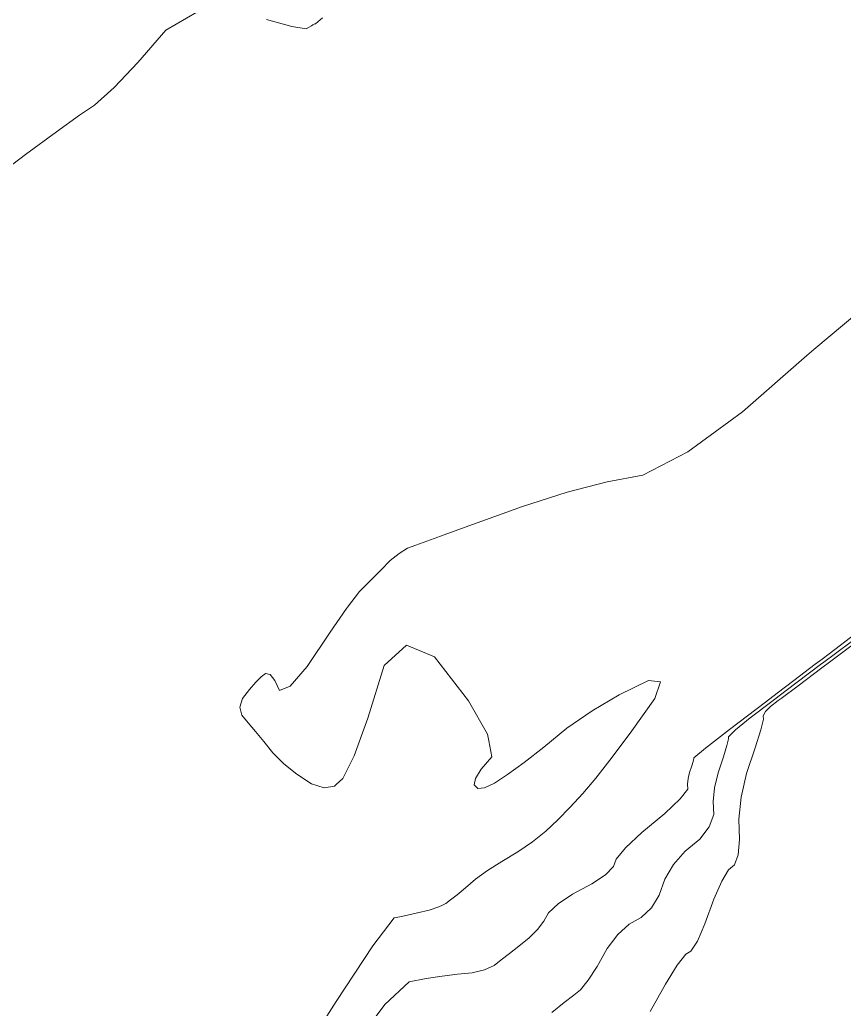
# Model space of a CAD drawing. Header units: inches. Extents: x 1337389 to 1347141, y 407035 to 414577.
# Drawn here: x 1344337 to 1344945, y 412902 to 413630 of the extents above; entities that cross this region are included whole.
import ezdxf

# ---------------------------------------------------------------- set-up
doc = ezdxf.new("R2010")
doc.units = ezdxf.units.IN
doc.header["$MEASUREMENT"] = 0
doc.layers.add('Topo', color=7, linetype='Continuous', lineweight=15, true_color=0x459900)

msp = doc.modelspace()

# ---------------------------------------------------------------- linework, layer by layer
at = {"layer": 'Topo'}
for points, elevation in [([(1344313.3719, 413509.8349), (1344341.7979, 413531.1511), (1344364.4749, 413547.8491), (1344381.404, 413559.9301), (1344392.5849, 413567.3929), (1344406.9289, 413580.324), (1344424.4359, 413598.7219), (1344445.1079, 413622.5871), (1344467.8013, 413635.815)], 735), ([(1344519.256, 413630.3612), (1344537.8349, 413625.4251), (1344548.253, 413623.598), (1344550.5119, 413624.8821), (1344552.1921, 413625.846), (1344553.2958, 413626.4921), (1344553.8229, 413626.8179), (1344554.3281, 413627.063), (1344554.8129, 413627.226), (1344555.2761, 413627.3079), (1344560.4748, 413631.622)], 735), ([(1344995.271, 413445.7941), (1344984.1651, 413438.198), (1344955.2299, 413415.3372), (1344922.2149, 413387.4411)], 740), ([(1344922.2149, 413387.4411), (1344917.095, 413383.115), (1344869.76, 413341.531), (1344829.479, 413312.1509), (1344796.2501, 413294.9748), (1344770.0741, 413290.0032), (1344740.5591, 413282.3232), (1344707.7061, 413271.9348), (1344671.5141, 413258.841), (1344646.5448, 413249.774)], 740), ([(1344646.5448, 413249.774), (1344645.344, 413249.3381), (1344629.195, 413243.427), (1344623.0679, 413241.1082), (1344616.76, 413237.3129), (1344610.2699, 413232.0419), (1344603.5999, 413225.2951), (1344597.5879, 413219.2481), (1344592.235, 413213.9022), (1344587.5399, 413209.255), (1344578.7679, 413197.723), (1344578.043, 413196.684)], 740), ([(1344928.2949, 413159.4751), (1344933.5149, 413163.3719), (1344953.386, 413178.5649), (1344982.8061, 413201.2451), (1345019.2099, 413229.426)], 745), ([(1344928.0708, 413153.028), (1344933.792, 413157.3071), (1344965.845, 413181.237), (1344990.514, 413199.7459), (1345007.8001, 413212.834), (1345017.702, 413220.4991), (1345019.3321, 413221.7143)], 755), ([(1345019.2709, 413225.593), (1344995.3028, 413207.0388), (1344971.9501, 413189.1561), (1344949.68, 413172.3051), (1344928.4931, 413156.486), (1344928.183, 413156.253)], 750), ([(1344578.043, 413196.684), (1344565.9189, 413179.3069), (1344548.9928, 413154.0059), (1344536.5629, 413139.661), (1344528.6299, 413136.2731), (1344525.194, 413143.841), (1344521.8189, 413148.0539), (1344518.507, 413148.9111), (1344515.256, 413146.4119), (1344511.754, 413142.9489)], 740), ([(1344570.5259, 413067.1441), (1344575.4509, 413071.6619), (1344583.623, 413088.3602), (1344593.76, 413116.061), (1344605.8601, 413154.765), (1344622.229, 413169.8), (1344642.867, 413161.1661), (1344667.774, 413128.8639), (1344681.816, 413104.325), (1344682.7619, 413099.3251)], 740), ([(1344895.2251, 413134.4529), (1344907.5149, 413143.8068), (1344923.1931, 413155.6661), (1344928.2949, 413159.4751)], 745), ([(1344928.183, 413156.253), (1344909.0188, 413141.8541), (1344896.6431, 413132.485)], 750), ([(1344898.05, 413130.531), (1344910.5222, 413139.9001), (1344928.0708, 413153.028)], 755), ([(1344511.754, 413142.9489), (1344511.3201, 413142.5199), (1344506.7011, 413137.2368), (1344501.3981, 413130.5598), (1344499.4549, 413124.2391), (1344500.8729, 413118.2708), (1344505.6509, 413112.6581), (1344511.075, 413106.1491), (1344517.1451, 413098.7429), (1344523.8621, 413090.4418), (1344531.946, 413082.478), (1344541.397, 413074.851), (1344552.216, 413067.5618), (1344561.4981, 413064.6), (1344569.2429, 413065.9672), (1344570.5259, 413067.1441)], 740), ([(1344682.7619, 413099.3251), (1344684.9922, 413087.549), (1344677.303, 413078.5371), (1344673.015, 413071.6661), (1344672.13, 413066.938), (1344674.646, 413064.3518), (1344679.5782, 413064.742), (1344686.9251, 413068.1079), (1344696.6889, 413074.449), (1344708.8551, 413083.313), (1344723.4229, 413094.698), (1344740.3939, 413108.6051), (1344758.8969, 413121.3989), (1344778.934, 413133.0809), (1344800.5041, 413143.6499), (1344809.2281, 413142.7869), (1344805.1049, 413130.4912), (1344788.136, 413106.7629), (1344773.6419, 413087.208), (1344761.6241, 413071.8261), (1344752.0809, 413060.617), (1344742.7641, 413050.373), (1344733.6729, 413041.093), (1344724.8079, 413032.7771), (1344714.964, 413024.9189), (1344704.141, 413017.518), (1344692.339, 413010.573), (1344681.9951, 413003.852), (1344673.1101, 412997.3538), (1344665.6829, 412991.0801), (1344659.5619, 412986.0049), (1344654.7468, 412982.1291), (1344651.2371, 412979.4521), (1344648.7921, 412978.3029)], 740), ([(1344582.882, 412873.9199), (1344606.2879, 412905.086), (1344624.2291, 412921.8549), (1344636.7061, 412924.2269), (1344648.5991, 412926.139), (1344659.9071, 412927.589), (1344670.63, 412928.579), (1344679.5579, 412930.6458), (1344686.6911, 412933.7901), (1344692.0279, 412938.011), (1344698.0988, 412942.8252), (1344704.9029, 412948.2311), (1344712.4401, 412954.2309), (1344718.6109, 412960.3), (1344723.414, 412966.438), (1344726.8501, 412972.646), (1344733.8611, 412979.298), (1344744.447, 412986.393), (1344758.6079, 412993.9329), (1344768.6919, 413000.7529), (1344774.699, 413006.8551), (1344776.629, 413012.2369), (1344783.5788, 413020.5281), (1344795.549, 413031.728), (1344812.5388, 413045.837), (1344823.8121, 413056.506), (1344829.368, 413063.737), (1344829.207, 413067.5292), (1344829.634, 413071.6441), (1344830.6502, 413076.0842), (1344832.255, 413080.8481), (1344833.3069, 413084.231), (1344833.8071, 413086.2321), (1344833.7541, 413086.852), (1344842.5149, 413093.9869), (1344860.0909, 413107.6351), (1344886.4808, 413127.7968), (1344895.2251, 413134.4529)], 745), ([(1344896.6431, 413132.485), (1344891.2573, 413128.407), (1344875.209, 413116.1461), (1344864.554, 413107.4599), (1344859.2909, 413102.351), (1344859.4222, 413100.8171), (1344858.186, 413095.8681), (1344855.584, 413087.503), (1344851.616, 413075.7239), (1344849.1038, 413064.7452), (1344848.0472, 413054.568), (1344848.4459, 413045.1921), (1344845.1511, 413035.985), (1344838.163, 413026.9459), (1344827.4809, 413018.076), (1344818.955, 413008.2432), (1344812.5831, 412997.446), (1344808.3661, 412985.6859), (1344802.5569, 412976.25), (1344795.1559, 412969.1381), (1344786.162, 412964.35), (1344777.7359, 412956.7668), (1344769.8769, 412946.3881), (1344762.5861, 412933.2141), (1344756.0698, 412923.1149), (1344750.3301, 412916.089), (1344745.3661, 412912.1379), (1344738.3328, 412906.5588), (1344729.2301, 412899.352)], 750), ([(1344801.757, 412899.9909), (1344812.9049, 412920.13), (1344821.611, 412934.2361), (1344827.8777, 412942.307), (1344831.7041, 412944.344), (1344836.422, 412951.7479), (1344842.033, 412964.518), (1344848.5371, 412982.6549), (1344854.3301, 412995.957), (1344859.4141, 413004.4241), (1344863.7869, 413008.0549), (1344866.4902, 413015.4631), (1344867.5231, 413026.6469), (1344866.887, 413041.6071), (1344868.573, 413057.8459), (1344872.5819, 413075.3631), (1344878.9141, 413094.159), (1344883.066, 413107.505), (1344885.0371, 413115.4018), (1344884.829, 413117.8489), (1344886.592, 413120.9341), (1344890.3271, 413124.657), (1344896.0341, 413129.0172), (1344898.05, 413130.531)], 755), ([(1344648.7921, 412978.3029), (1344645.9893, 412976.987), (1344639.0049, 412974.7329), (1344630.2831, 412972.6921), (1344623.062, 412971.0629), (1344617.3419, 412969.847), (1344613.1221, 412969.0449), (1344597.4771, 412948.258), (1344570.4051, 412907.4841), (1344544.714, 412866.938)], 740)]:
    msp.add_lwpolyline(points, dxfattribs=dict(at, elevation=elevation))

doc.saveas('drawing.dxf')
